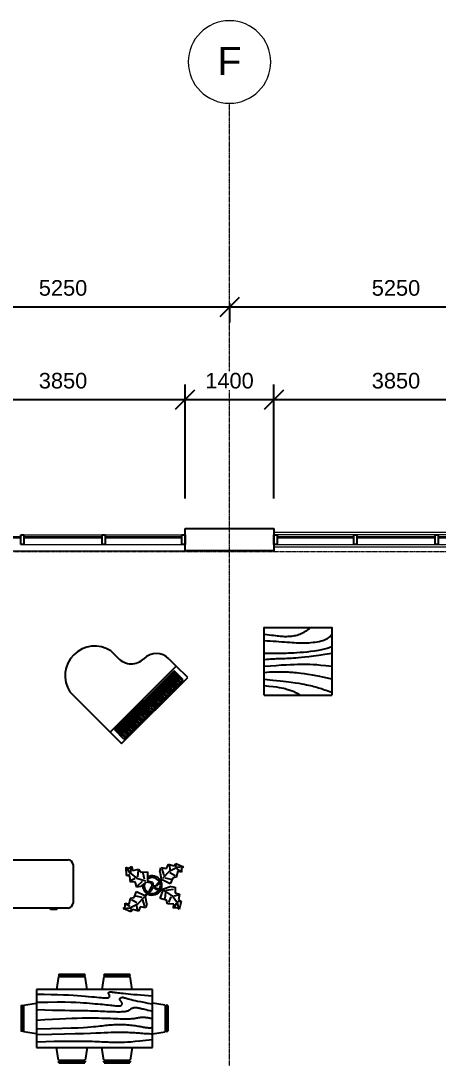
# Model space of a CAD drawing. Header units: millimetres. Extents: x -45493 to 8201, y -4031 to 20582.
# Drawn here: x -25314 to -18731, y 4229 to 20582 of the extents above; entities that cross this region are included whole.
import ezdxf

# ---------------------------------------------------------------- set-up
doc = ezdxf.new("R2010")
doc.units = ezdxf.units.MM
doc.linetypes.add('Grid Line', pattern=[22.225, 12.7, -3.175, 3.175, -3.175])
for name, color, linetype, lineweight in [('A-ANNO-DIMS', 10, 'Continuous', 9), ('A-GLAZ-CURT', 52, 'Continuous', 9), ('A-GLAZ-CWMG', 51, 'Continuous', 9), ('A-WALL', 113, 'Continuous', 9), ('S-GRID', 1, 'Continuous', 9), ('S-GRID-IDEN', 1, 'Continuous', 9)]:
    doc.layers.add(name, color=color, linetype=linetype, lineweight=lineweight)
doc.layers.add('I-FURN', color=40, linetype='Continuous')
doc.styles.add('Arial', font='Arial.ttf', dxfattribs={"height": 245.883234})
doc.styles.add('Arial_1', font='Arial.ttf', dxfattribs={"height": 442.58982})
doc.dimstyles.new('Diagonal_-_2_5mm_Arial', dxfattribs={"dimscale": 304.8, "dimtxt": 250, "dimasz": 0.984252, "dimexe": 0.787402, "dimexo": 0.492126, "dimgap": 0.574147, "dimtad": 1, "dimdec": 0, "dimzin": 0, "dimdsep": 46, "dimtxsty": 'Arial', "dimblk1": 'OBLIQUE', "dimblk2": 'OBLIQUE', "dimsah": 1, "dimcen": 0.09, "dimdle": 0.787402, "dimazin": 0, "dimtfac": 1, "dimtdec": 4, "dimtix": 1, "dimtmove": 0, "dimatfit": 3, "dimfxl": 1, "dimtvp": 1, "dimtfill": 1, "dimtolj": 1, "dimtzin": 0, "dimarcsym": 2})

# ---------------------------------------------------------------- blocks, each defined once
blk = doc.blocks.new('System Panel - Glazed-220175-1st Floor Dimensioned Plan')
at = {"layer": 'A-GLAZ-CURT', "lineweight": 18}
for p, q in [((604, 49), (-604, 49)), ((-604, 49), (-604, 25)), ((-604, 25), (604, 25)), ((604, 25), (604, 49))]:
    blk.add_line(p, q, dxfattribs=at)
blk = doc.blocks.new('System Panel - Glazed-220176-1st Floor Dimensioned Plan')
at = {"layer": 'A-GLAZ-CURT', "lineweight": 18}
for p, q in [((617, 49), (-617, 49)), ((-617, 49), (-617, 25)), ((-617, 25), (617, 25)), ((617, 25), (617, 49))]:
    blk.add_line(p, q, dxfattribs=at)
blk = doc.blocks.new('Rectangular Mullion - 50 x 150mm-220167-1st Floor Dimensioned Plan')
at = {"layer": 'A-GLAZ-CWMG'}
for p, q in [((23911, 12478), (22702, 12478)), ((23911, 12328), (22702, 12328))]:
    blk.add_line(p, q, dxfattribs=at)
blk = doc.blocks.new('Rectangular Mullion - 50 x 150mm-220168-1st Floor Dimensioned Plan')
at = {"layer": 'A-GLAZ-CWMG'}
for p, q in [((25194, 12478), (23961, 12478)), ((25194, 12328), (23961, 12328))]:
    blk.add_line(p, q, dxfattribs=at)
blk = doc.blocks.new('Rectangular Mullion - 50 x 150mm-219428-1st Floor Dimensioned Plan')
at = {"layer": 'A-GLAZ-CWMG', "lineweight": 25}
for p, q in [((-25, 75), (25, 75)), ((-25, -75), (-25, 75)), ((25, 75), (25, -75)), ((25, -75), (-25, -75))]:
    blk.add_line(p, q, dxfattribs=at)
blk = doc.blocks.new('System Panel - Glazed-220173-1st Floor Dimensioned Plan')
at = {"layer": 'A-GLAZ-CURT', "lineweight": 18}
for p, q in [((604, 49), (-604, 49)), ((-604, 49), (-604, 25)), ((-604, 25), (604, 25)), ((604, 25), (604, 49))]:
    blk.add_line(p, q, dxfattribs=at)
blk = doc.blocks.new('System Panel - Glazed-220174-1st Floor Dimensioned Plan')
at = {"layer": 'A-GLAZ-CURT', "lineweight": 18}
for p, q in [((617, 49), (-617, 49)), ((-617, 49), (-617, 25)), ((-617, 25), (617, 25)), ((617, 25), (617, 49))]:
    blk.add_line(p, q, dxfattribs=at)
blk = doc.blocks.new('Rectangular Mullion - 50 x 150mm-219490-1st Floor Dimensioned Plan')
at = {"layer": 'A-GLAZ-CWMG', "lineweight": 25}
for p, q in [((-50, 75), (0, 75)), ((-50, -75), (-50, 75)), ((0, 75), (0, -75)), ((0, -75), (-50, -75))]:
    blk.add_line(p, q, dxfattribs=at)
blk = doc.blocks.new('Rectangular Mullion - 50 x 150mm-219488-1st Floor Dimensioned Plan')
at = {"layer": 'A-GLAZ-CWMG', "lineweight": 25}
for p, q in [((-25, 75), (25, 75)), ((-25, -75), (-25, 75)), ((25, 75), (25, -75)), ((25, -75), (-25, -75))]:
    blk.add_line(p, q, dxfattribs=at)
blk = doc.blocks.new('Rectangular Mullion - 50 x 150mm-220169-1st Floor Dimensioned Plan')
at = {"layer": 'A-GLAZ-CWMG'}
for p, q in [((17452, 12478), (18661, 12478)), ((18661, 12328), (17452, 12328))]:
    blk.add_line(p, q, dxfattribs=at)
blk = doc.blocks.new('Rectangular Mullion - 50 x 150mm-220170-1st Floor Dimensioned Plan')
at = {"layer": 'A-GLAZ-CWMG'}
for p, q in [((18711, 12478), (19944, 12478)), ((19944, 12328), (18711, 12328))]:
    blk.add_line(p, q, dxfattribs=at)
blk = doc.blocks.new('Rectangular Mullion - 50 x 150mm-219437-1st Floor Dimensioned Plan')
at = {"layer": 'A-GLAZ-CWMG', "lineweight": 25}
for p, q in [((0, 75), (-50, 75)), ((-50, 75), (-50, -75)), ((0, -75), (0, 75)), ((-50, -75), (0, -75))]:
    blk.add_line(p, q, dxfattribs=at)
blk = doc.blocks.new('Grid - M_Grid Head - Circle-24584-1st Floor Dimensioned Plan')
at = {"layer": 'S-GRID-IDEN'}
blk.add_circle((0, 0), 6.5, dxfattribs=at)
blk = doc.blocks.new('_Oblique')
at = {"color": 0, "linetype": 'ByBlock', "lineweight": -2}
blk.add_line((-0.5, -0.5), (0.5, 0.5), dxfattribs=at)
blk = doc.blocks.new('DIMBLOCK5-1st Floor Dimensioned Plan')
at = {"layer": 'A-ANNO-DIMS', "color": 0, "lineweight": -2, "transparency": 16777216}
for p, q in [((-16532, 16068), (-22262, 16068)), ((-22022, 16130), (-22022, 15828)), ((-16772, 16130), (-16772, 15828))]:
    blk.add_line(p, q, dxfattribs=at)
at = {"layer": 'Defpoints', "color": 0, "transparency": 16777216}
for p in [(-22022, 16280), (-16772, 16280), (-22022, 16068)]:
    blk.add_point(p, dxfattribs=at)
at = {"layer": 'A-ANNO-DIMS', "color": 0, "lineweight": -2, "transparency": 16777216, "xscale": 299.9999999999999, "yscale": 299.9999999999999, "zscale": 299.9999999999999, "rotation": 180}
blk.add_blockref('_Oblique', (-22022, 16068), dxfattribs=at)
at = {"layer": 'A-ANNO-DIMS', "color": 0, "lineweight": -2, "transparency": 16777216, "xscale": 299.9999999999999, "yscale": 299.9999999999999, "zscale": 299.9999999999999}
blk.add_blockref('_Oblique', (-16772, 16068), dxfattribs=at)
at = {"layer": 'A-ANNO-DIMS', "color": 0, "transparency": 16777216, "insert": (-19397, 16369), "char_height": 245.9, "width": 904.62, "attachment_point": 5, "style": 'Arial', "bg_fill": 3, "box_fill_scale": 1.1, "bg_fill_color": 256, "bg_fill_true_color": 13158600, "bg_fill_transparency": 0}
blk.add_mtext('\\A1;5250', dxfattribs=at)
blk = doc.blocks.new('DIMBLOCK6-1st Floor Dimensioned Plan')
at = {"layer": 'A-ANNO-DIMS', "color": 0, "lineweight": -2, "transparency": 16777216}
for p, q in [((-21782, 16068), (-27512, 16068)), ((-27272, 16130), (-27272, 15828)), ((-22022, 16130), (-22022, 15828))]:
    blk.add_line(p, q, dxfattribs=at)
at = {"layer": 'Defpoints', "color": 0, "transparency": 16777216}
for p in [(-27272, 16280), (-22022, 16280), (-27272, 16068)]:
    blk.add_point(p, dxfattribs=at)
at = {"layer": 'A-ANNO-DIMS', "color": 0, "lineweight": -2, "transparency": 16777216, "xscale": 299.9999999999999, "yscale": 299.9999999999999, "zscale": 299.9999999999999, "rotation": 180}
blk.add_blockref('_Oblique', (-27272, 16068), dxfattribs=at)
at = {"layer": 'A-ANNO-DIMS', "color": 0, "lineweight": -2, "transparency": 16777216, "xscale": 299.9999999999999, "yscale": 299.9999999999999, "zscale": 299.9999999999999}
blk.add_blockref('_Oblique', (-22022, 16068), dxfattribs=at)
at = {"layer": 'A-ANNO-DIMS', "color": 0, "transparency": 16777216, "insert": (-24647, 16369), "char_height": 245.9, "width": 904.62, "attachment_point": 5, "style": 'Arial', "bg_fill": 3, "box_fill_scale": 1.1, "bg_fill_color": 256, "bg_fill_true_color": 13158600, "bg_fill_transparency": 0}
blk.add_mtext('\\A1;5250', dxfattribs=at)
blk = doc.blocks.new('DIMBLOCK23-1st Floor Dimensioned Plan')
at = {"layer": 'A-ANNO-DIMS', "color": 0, "lineweight": -2, "transparency": 16777216}
for p, q in [((-21322, 13053), (-21322, 14847)), ((-17472, 13053), (-17472, 14847)), ((-17232, 14607), (-21562, 14607))]:
    blk.add_line(p, q, dxfattribs=at)
at = {"layer": 'Defpoints', "color": 0, "transparency": 16777216}
for p in [(-21322, 14607), (-21322, 12903), (-17472, 12903)]:
    blk.add_point(p, dxfattribs=at)
at = {"layer": 'A-ANNO-DIMS', "color": 0, "lineweight": -2, "transparency": 16777216, "xscale": 299.9999999999999, "yscale": 299.9999999999999, "zscale": 299.9999999999999, "rotation": 180}
blk.add_blockref('_Oblique', (-21322, 14607), dxfattribs=at)
at = {"layer": 'A-ANNO-DIMS', "color": 0, "lineweight": -2, "transparency": 16777216, "xscale": 299.9999999999999, "yscale": 299.9999999999999, "zscale": 299.9999999999999}
blk.add_blockref('_Oblique', (-17472, 14607), dxfattribs=at)
at = {"layer": 'A-ANNO-DIMS', "color": 0, "transparency": 16777216, "insert": (-19397, 14907), "char_height": 245.9, "width": 904.62, "attachment_point": 5, "style": 'Arial', "bg_fill": 3, "box_fill_scale": 1.1, "bg_fill_color": 256, "bg_fill_true_color": 13158600, "bg_fill_transparency": 0}
blk.add_mtext('\\A1;3850', dxfattribs=at)
blk = doc.blocks.new('DIMBLOCK24-1st Floor Dimensioned Plan')
at = {"layer": 'A-ANNO-DIMS', "color": 0, "lineweight": -2, "transparency": 16777216}
for p, q in [((-22722, 13053), (-22722, 14847)), ((-21322, 13053), (-21322, 14847)), ((-21082, 14607), (-22962, 14607))]:
    blk.add_line(p, q, dxfattribs=at)
at = {"layer": 'Defpoints', "color": 0, "transparency": 16777216}
for p in [(-22722, 14607), (-22722, 12903), (-21322, 12903)]:
    blk.add_point(p, dxfattribs=at)
at = {"layer": 'A-ANNO-DIMS', "color": 0, "lineweight": -2, "transparency": 16777216, "xscale": 299.9999999999999, "yscale": 299.9999999999999, "zscale": 299.9999999999999, "rotation": 180}
blk.add_blockref('_Oblique', (-22722, 14607), dxfattribs=at)
at = {"layer": 'A-ANNO-DIMS', "color": 0, "lineweight": -2, "transparency": 16777216, "xscale": 299.9999999999999, "yscale": 299.9999999999999, "zscale": 299.9999999999999}
blk.add_blockref('_Oblique', (-21322, 14607), dxfattribs=at)
at = {"layer": 'A-ANNO-DIMS', "color": 0, "transparency": 16777216, "insert": (-22022, 14907), "char_height": 245.9, "width": 904.62, "attachment_point": 5, "style": 'Arial', "bg_fill": 3, "box_fill_scale": 1.1, "bg_fill_color": 256, "bg_fill_true_color": 13158600, "bg_fill_transparency": 0}
blk.add_mtext('\\A1;1400', dxfattribs=at)
blk = doc.blocks.new('DIMBLOCK25-1st Floor Dimensioned Plan')
at = {"layer": 'A-ANNO-DIMS', "color": 0, "lineweight": -2, "transparency": 16777216}
for p, q in [((-26572, 13053), (-26572, 14847)), ((-22722, 13053), (-22722, 14847)), ((-22482, 14607), (-26812, 14607))]:
    blk.add_line(p, q, dxfattribs=at)
at = {"layer": 'Defpoints', "color": 0, "transparency": 16777216}
for p in [(-26572, 14607), (-26572, 12903), (-22722, 12903)]:
    blk.add_point(p, dxfattribs=at)
at = {"layer": 'A-ANNO-DIMS', "color": 0, "lineweight": -2, "transparency": 16777216, "xscale": 299.9999999999999, "yscale": 299.9999999999999, "zscale": 299.9999999999999, "rotation": 180}
blk.add_blockref('_Oblique', (-26572, 14607), dxfattribs=at)
at = {"layer": 'A-ANNO-DIMS', "color": 0, "lineweight": -2, "transparency": 16777216, "xscale": 299.9999999999999, "yscale": 299.9999999999999, "zscale": 299.9999999999999}
blk.add_blockref('_Oblique', (-22722, 14607), dxfattribs=at)
at = {"layer": 'A-ANNO-DIMS', "color": 0, "transparency": 16777216, "insert": (-24647, 14907), "char_height": 245.9, "width": 904.62, "attachment_point": 5, "style": 'Arial', "bg_fill": 3, "box_fill_scale": 1.1, "bg_fill_color": 256, "bg_fill_true_color": 13158600, "bg_fill_transparency": 0}
blk.add_mtext('\\A1;3850', dxfattribs=at)
blk = doc.blocks.new('Desk - 30 x 60 in.')
at = {"linetype": 'Continuous'}
for p, q in [((-26.999995, 0), (26.999995, 0)), ((-29.999995, -27), (-29.999995, -3)), ((29.999995, -3), (29.999995, -27)), ((26.999995, -30), (-26.999995, -30)), ((-20.000005, -30), (-20.000005, -31)), ((-20.000005, -31), (-16.000005, -31)), ((-16.000005, -31), (-16.000005, -30)), ((15.999995, -31), (15.999995, -30)), ((19.999995, -31), (15.999995, -31)), ((19.999995, -30), (19.999995, -31))]:
    blk.add_line(p, q, dxfattribs=at)
for centre, start, end in [((-26.499995, -3.5), 98.1301, 171.8699), ((26.499995, -3.5), 8.130102, 81.8699), ((-26.499995, -26.5), 188.1301, 261.8699), ((26.499995, -26.5), 278.1301, 351.8699)]:
    blk.add_arc(centre, 3.535534, start, end, dxfattribs=at)
blk = doc.blocks.new('Dining Set - 36 x 72 in.')
at = {"linetype": 'Continuous'}
for p, q in [((-22.2343, 26.00059), (-23.4847, 17.99762)), ((-22.2304, 26), (-5.7608, 26)), ((-22, 27.5), (-22.1562, 26.50042)), ((-5.8416, 26.5), (-22.1534, 26.5)), ((-22, 27.5), (-6, 27.5)), ((-5.8437, 26.49966), (-6, 27.5)), ((-4.5152, 17.99762), (-5.7655, 25.99926)), ((5.7657, 26.00059), (4.5153, 17.99762)), ((5.7696, 26), (22.2392, 26)), ((6, 27.5), (5.8438, 26.50042)), ((22.1584, 26.5), (5.8466, 26.5)), ((6, 27.5), (22, 27.5)), ((22.1563, 26.49966), (22, 27.5)), ((23.4848, 17.99762), (22.2345, 25.99926)), ((36, 18), (-36, 18)), ((-36, 18), (-36, -18)), ((36, -18), (36, 18)), ((-45.5, 8), (-44.5004, 8.15617)), ((-45.5, 8), (-45.5, -8)), ((-44.5, -8.15843), (-44.5, 8.15338)), ((-44.0006, 8.23428), (-35.9976, 9.48474)), ((-44, 8.23041), (-44, -8.23915)), ((44.0006, 8.23428), (35.9976, 9.48474)), ((44, 8.23041), (44, -8.23915)), ((44.5, -8.15843), (44.5, 8.15338)), ((45.5, 8), (44.5005, 8.15617)), ((45.5, 8), (45.5, -8)), ((-44.4997, -8.15631), (-45.5, -8)), ((-35.9976, -9.48476), (-43.9993, -8.2345)), ((35.9976, -9.48476), (43.9993, -8.2345)), ((44.4997, -8.15631), (45.5, -8)), ((-36, -18), (36, -18)), ((-22.2343, -26.0006), (-23.4847, -17.99762)), ((-4.5152, -17.99762), (-5.7655, -25.99928)), ((5.7657, -26.0006), (4.5153, -17.99762)), ((23.4848, -17.99762), (22.2345, -25.99928)), ((-22.2304, -26), (-5.7608, -26)), ((-22, -27.5), (-22.1562, -26.50044)), ((-5.8416, -26.5), (-22.1534, -26.5)), ((-22, -27.5), (-6, -27.5)), ((-5.8437, -26.49967), (-6, -27.5)), ((5.7696, -26), (22.2392, -26)), ((6, -27.5), (5.8438, -26.50044)), ((22.1584, -26.5), (5.8466, -26.5)), ((6, -27.5), (22, -27.5)), ((22.1563, -26.49967), (22, -27.5))]:
    blk.add_line(p, q, dxfattribs=at)
for points in [[(-36, 15), (-31.1772, 14.97754), (-26.8079, 14.91406), (-22.8538, 14.81543), (-19.276, 14.6875), (-16.0362, 14.53613), (-13.0957, 14.36718), (-10.4159, 14.18652), (-7.9583, 14), (-5.6904, 13.81315), (-3.6035, 13.63021), (-1.6954, 13.45508), (0.0365, 13.29166), (1.5945, 13.14388), (2.9811, 13.01562), (4.1988, 12.9108), (5.25, 12.83333), (6.1393, 12.78613), (6.8802, 12.76823), (7.4883, 12.77767), (7.9792, 12.8125), (8.3685, 12.87077), (8.6719, 12.95052), (8.9049, 13.0498), (9.0833, 13.16666), (9.2205, 13.29899), (9.3216, 13.44401), (9.3895, 13.59879), (9.4271, 13.76041), (9.4373, 13.92594), (9.4232, 14.09245), (9.3875, 14.257), (9.3333, 14.41666), (9.2638, 14.56917), (9.1836, 14.71484), (9.0975, 14.85465), (9.0104, 14.98958), (8.9272, 15.1206), (8.8529, 15.2487), (8.7922, 15.37483), (8.75, 15.5), (8.7305, 15.62467), (8.7344, 15.74739), (8.7617, 15.86621), (8.8125, 15.97916), (8.8867, 16.08431), (8.9844, 16.17968), (9.1055, 16.26334), (9.25, 16.33333), (9.4189, 16.38802), (9.6172, 16.42708), (9.8506, 16.45052), (10.125, 16.45833), (10.4463, 16.45052), (10.8203, 16.42708), (11.2529, 16.38802), (11.75, 16.33333), (12.3184, 16.26318), (12.9694, 16.17838), (13.7151, 16.07991), (14.5677, 15.96875), (15.5395, 15.84586), (16.6426, 15.71224), (17.8893, 15.56884), (19.2917, 15.41666), (20.859, 15.25667), (22.5879, 15.08984), (24.4721, 14.91715), (26.5052, 14.73958), (28.6809, 14.5581), (30.9929, 14.3737), (33.4347, 14.18733), (36, 14)], [(-36, 10), (-28.9766, 10.14274), (-23.1725, 10.20442), (-18.4241, 10.19775), (-14.5677, 10.13541), (-11.4399, 10.03011), (-8.877, 9.89453), (-6.7154, 9.74137), (-4.7917, 9.58333), (-2.9698, 9.43082), (-1.2246, 9.28515), (0.4415, 9.14534), (2.026, 9.01041), (3.5266, 8.87939), (4.9408, 8.7513), (6.266, 8.62516), (7.5, 8.5), (8.6411, 8.37549), (9.6914, 8.2539), (10.6538, 8.13818), (11.5312, 8.03125), (12.3267, 7.93603), (13.043, 7.85547), (13.6831, 7.79248), (14.25, 7.75), (14.7471, 7.7303), (15.1797, 7.73307), (15.5537, 7.75732), (15.875, 7.80208), (16.1494, 7.86637), (16.3828, 7.94922), (16.5811, 8.04964), (16.75, 8.16666), (16.8944, 8.29915), (17.0143, 8.44531), (17.1089, 8.60319), (17.1771, 8.77083), (17.218, 8.94629), (17.2305, 9.1276), (17.2137, 9.31282), (17.1667, 9.5), (17.0895, 9.6875), (16.987, 9.875), (16.8649, 10.0625), (16.7292, 10.25), (16.5856, 10.4375), (16.4401, 10.625), (16.2985, 10.8125), (16.1667, 11), (16.05, 11.18733), (15.9518, 11.3737), (15.8752, 11.5581), (15.8229, 11.73958), (15.798, 11.91715), (15.8034, 12.08984), (15.842, 12.25667), (15.9167, 12.41666), (16.0295, 12.56836), (16.1784, 12.70833), (16.3605, 12.83268), (16.5729, 12.9375), (16.8127, 13.01888), (17.0768, 13.07291), (17.3625, 13.0957), (17.6667, 13.08333), (17.9894, 13.03312), (18.3418, 12.94726), (18.7382, 12.82918), (19.1927, 12.68229), (19.7195, 12.51001), (20.3327, 12.31575), (21.0465, 12.10294), (21.875, 11.875), (22.8357, 11.63354), (23.959, 11.37304), (25.2786, 11.08618), (26.8282, 10.76562), (28.6414, 10.40405), (30.752, 9.99414), (33.1936, 9.52856), (36, 9)], [(-36, 5.5), (-30.7157, 5.3348), (-26.069, 5.20963), (-21.9946, 5.11767), (-18.4271, 5.05208), (-15.3009, 5.00602), (-12.5508, 4.97265), (-10.1112, 4.94515), (-7.9167, 4.91666), (-5.909, 4.88167), (-4.0586, 4.83984), (-2.3429, 4.79215), (-0.7396, 4.73958), (0.7739, 4.6831), (2.22, 4.6237), (3.6213, 4.56233), (5, 4.5), (6.373, 4.43782), (7.7344, 4.3776), (9.0723, 4.32129), (10.375, 4.27083), (11.6309, 4.22819), (12.8281, 4.19531), (13.9551, 4.17415), (15, 4.16666), (15.954, 4.17448), (16.819, 4.19791), (17.6001, 4.23698), (18.3021, 4.29166), (18.9299, 4.36198), (19.4883, 4.44791), (19.9823, 4.54948), (20.4167, 4.66666), (20.7969, 4.79899), (21.1302, 4.94401), (21.4245, 5.09879), (21.6875, 5.26041), (21.9271, 5.42594), (22.1511, 5.59245), (22.3672, 5.757), (22.5834, 5.91666), (22.8065, 6.06868), (23.0404, 6.21093), (23.2879, 6.34147), (23.5521, 6.45833), (23.8358, 6.55957), (24.142, 6.64323), (24.4735, 6.70735), (24.8334, 6.75), (25.2235, 6.76969), (25.642, 6.76692), (26.0858, 6.74267), (26.5521, 6.69791), (27.0379, 6.63362), (27.5404, 6.55078), (28.0565, 6.45036), (28.5834, 6.33333), (29.1242, 6.19987), (29.7071, 6.04687), (30.3661, 5.87044), (31.1354, 5.66666), (32.0493, 5.43164), (33.142, 5.16146), (34.4475, 4.85221), (36, 4.5)], [(-36, -1), (-30.7915, -0.6591), (-26.0195, -0.38216), (-21.6519, -0.16284), (-17.6563, 0.00521), (-14.0005, 0.12833), (-10.6523, 0.21289), (-7.5796, 0.26522), (-4.75, 0.29166), (-2.134, 0.29793), (0.2878, 0.28711), (2.5317, 0.26163), (4.6146, 0.22396), (6.5529, 0.17651), (8.3633, 0.12174), (10.0623, 0.06209), (11.6667, 0), (13.1899, -0.06201), (14.6341, -0.1211), (15.9982, -0.17432), (17.2813, -0.21875), (18.4823, -0.25147), (19.6003, -0.26953), (20.6343, -0.27002), (21.5834, -0.25), (22.4481, -0.20768), (23.2357, -0.14584), (23.9549, -0.06836), (24.6146, 0.02083), (25.2235, 0.11784), (25.7904, 0.21875), (26.3241, 0.31966), (26.8334, 0.41666), (27.3265, 0.50618), (27.8099, 0.58593), (28.2894, 0.65397), (28.7709, 0.70833), (29.2601, 0.74707), (29.763, 0.76823), (30.2855, 0.76985), (30.8334, 0.75), (31.4088, 0.70784), (31.9994, 0.64713), (32.589, 0.57275), (33.1615, 0.48958), (33.7008, 0.4025), (34.1908, 0.3164), (34.6153, 0.23616), (34.9584, 0.16666), (35.2099, 0.11165), (35.3848, 0.07031), (35.504, 0.04069), (35.5886, 0.02083), (35.6594, 0.00879), (35.7377, 0.0026), (35.8442, 0.00032), (36, 0)], [(-36, -6.5), (-27.1843, -6.31267), (-20.084, -6.1263), (-14.469, -5.9419), (-10.1094, -5.76042), (-6.7752, -5.58285), (-4.2363, -5.41016), (-2.2629, -5.24333), (-0.625, -5.08334), (0.8708, -4.93099), (2.2715, -4.78646), (3.5872, -4.64974), (4.8281, -4.52084), (6.0046, -4.39974), (7.127, -4.28646), (8.2053, -4.18099), (9.25, -4.08334), (10.2705, -3.99382), (11.2734, -3.91407), (12.2647, -3.84603), (13.25, -3.79167), (14.2354, -3.75293), (15.2266, -3.73177), (16.2295, -3.73015), (17.25, -3.75), (18.2912, -3.79248), (19.3451, -3.85547), (20.4009, -3.93604), (21.4479, -4.03125), (22.4754, -4.13819), (23.4727, -4.25391), (24.4289, -4.37549), (25.3334, -4.5), (26.1785, -4.62492), (26.9694, -4.74935), (27.7145, -4.87281), (28.4219, -4.99479), (29.1, -5.11483), (29.7572, -5.23242), (30.4016, -5.34709), (31.0417, -5.45834), (31.6837, -5.56437), (32.3262, -5.65821), (32.9658, -5.73153), (33.599, -5.77604), (34.2224, -5.78345), (34.8327, -5.74545), (35.4264, -5.65373), (36, -5.5)], [(-36, -10), (-26.4022, -9.81299), (-18.4675, -9.62891), (-11.9839, -9.45069), (-6.7396, -9.28125), (-2.5226, -9.12354), (0.8789, -8.98047), (3.6769, -8.85498), (6.0833, -8.75), (8.2767, -8.66765), (10.3021, -8.60677), (12.1712, -8.56543), (13.8958, -8.54167), (15.4876, -8.53353), (16.9583, -8.53907), (18.3197, -8.55632), (19.5834, -8.58334), (20.7616, -8.61841), (21.8685, -8.66081), (22.9188, -8.71004), (23.9271, -8.76563), (24.9081, -8.82707), (25.8763, -8.89388), (26.8465, -8.96558), (27.8334, -9.04167), (28.8474, -9.12118), (29.8828, -9.20117), (30.93, -9.27824), (31.9792, -9.34896), (33.0205, -9.40991), (34.0443, -9.45768), (35.0407, -9.48885), (36, -9.5)], [(-36, -14.5), (-30.0881, -14.33513), (-25.0332, -14.21224), (-20.7312, -14.12647), (-17.0781, -14.07292), (-13.97, -14.04671), (-11.3027, -14.04297), (-8.9724, -14.05681), (-6.875, -14.08334), (-4.9224, -14.11833), (-3.0905, -14.16016), (-1.3709, -14.20785), (0.2448, -14.26042), (1.7647, -14.3169), (3.1973, -14.3763), (4.5507, -14.43767), (5.8333, -14.5), (7.0554, -14.5621), (8.235, -14.62175), (9.3922, -14.67652), (10.5469, -14.72396), (11.7192, -14.76164), (12.929, -14.78711), (14.1965, -14.79794), (15.5417, -14.79167), (16.9933, -14.76424), (18.6152, -14.70508), (20.4804, -14.60197), (22.6615, -14.44271), (25.2312, -14.21509), (28.2624, -13.9069), (31.8277, -13.50594), (36, -13)]]:
    blk.add_lwpolyline(points, dxfattribs=at)
blk = doc.blocks.new('Plant - Rubber or Philodendron')
at = {"linetype": 'Continuous'}
for p, q in [((8.8871, 10.7908), (9.9809, 13.4933)), ((9.9809, 13.4933), (13.3837, 12.301)), ((13.3837, 12.301), (14.68, 13.9039)), ((14.5816, 13.2037), (14.3848, 11.8033)), ((14.68, 13.9039), (19.3848, 11.8146)), ((-16.2005, 11.4774), (-13.9899, 8.1064)), ((-16.2005, 11.4774), (-14.8639, 10.7964)), ((-16.0159, 6.3329), (-16.2005, 11.4774)), ((-15.3434, 6.5514), (-13.9984, 6.9884)), ((-14.8639, 10.7964), (-12.6195, 11.8975)), ((-13.9899, 8.1064), (-9.5434, 4.7185)), ((-13.3174, 8.325), (-13.0735, 11.0065)), ((-12.6195, 11.8975), (-12.1909, 9.4345)), ((-12.1909, 9.4345), (-8.3829, 10.3)), ((-8.8369, 9.409), (-9.0894, 5.6095)), ((-8.3829, 10.3), (-7.0549, 8.501)), ((-7.0549, 8.501), (-3.0284, 8.6941)), ((-4.8529, 4.012), (-5.7184, 7.82)), ((-3.0284, 8.6941), (-3.0709, 3.1041)), ((4.6914, 8.8812), (5.3859, 11.2828)), ((4.6914, 8.8812), (5.5014, 4.4831)), ((5.3859, 11.2828), (8.8871, 10.7908)), ((5.9878, 10.4842), (7.1971, 6.3869)), ((10.3916, 8.7942), (6.2847, 4.4028)), ((15.3859, 11.3055), (10.3916, 8.7942)), ((10.5828, 12.6946), (10.8893, 9.7953)), ((14.2977, 6.1031), (10.9934, 7.9956)), ((15.7909, 9.1065), (14.8995, 5.3044)), ((15.2875, 10.6053), (17.5907, 9.2105)), ((19.3848, 11.8146), (15.3859, 11.3055)), ((18.1925, 8.4119), (15.7909, 9.1065)), ((19.3848, 11.8146), (18.1868, 10.9119)), ((18.1868, 10.9119), (18.1925, 8.4119)), ((-14.0069, 5.8704), (-16.0159, 6.3329)), ((-13.5868, 2.2894), (-14.0069, 5.8704)), ((-10.6784, 2.491), (-13.5868, 2.2894)), ((-13.1329, 3.1804), (-10.6614, 4.727)), ((-9.5858, -0.8715), (-10.6784, 2.491)), ((-9.5434, 4.7185), (-4.1917, 2.9888)), ((-9.1318, 0.0195), (-5.9793, 2.9025)), ((-7.1228, -0.443), (-3.5248, 2.2131)), ((-3.5248, 2.2131), (-3.3011, 2.4355)), ((-3.3011, 2.4355), (-0.5306, 1.7947)), ((-3.0709, 3.1041), (0.0797, 2.3163)), ((-0.5306, 1.7947), (-0.2255, -0.5527)), ((-0.5306, 1.7947), (-0.5306, 1.7947)), ((0.0797, 2.3163), (0.4866, -0.031)), ((0.4866, -0.031), (2.1141, 0.2298)), ((2.1141, 0.2298), (5.4346, 3.9146)), ((6.1032, 3.6844), (2.8262, -0.031)), ((5.4346, 3.9146), (5.5014, 4.4831)), ((11.1089, 1.1958), (6.1032, 3.6844)), ((7.7005, 4.8881), (11.5025, 3.9967)), ((12.7005, 4.8994), (11.1089, 1.1958)), ((14.8995, 5.3044), (12.7005, 4.8994)), ((-11.3237, -7.2629), (-9.7321, -3.5593)), ((-6.3237, -7.2516), (-10.1257, -6.3602)), ((-9.7321, -3.5593), (-4.7264, -6.0479)), ((-7.1228, -0.443), (-9.5858, -0.8715)), ((-2.019, -3.6148), (-4.7264, -6.0479)), ((-4.1246, -6.8466), (-4.0579, -6.2781)), ((-4.0579, -6.2781), (-0.9375, -3.1608)), ((-2.019, -3.6148), (-0.2255, -0.5527)), ((-0.9375, -3.1608), (0.5883, -0.8135)), ((0.5883, -0.8135), (2.2447, -2.0916)), ((2.8262, -0.031), (1.3003, -0.5527)), ((1.3003, -0.5527), (2.4193, -1.4655)), ((2.2447, -2.0916), (6.7108, -2.6626)), ((2.4193, -1.4655), (6.895, -2.1175)), ((4.943, -7.9659), (6.7108, -2.6626)), ((11.6605, -0.5413), (6.895, -2.1175)), ((12.3677, -6.1981), (7.219, -2.6772)), ((8.125, -4.0768), (7.7715, -7.9659)), ((8.3544, -2.7453), (13.1973, -2.1704)), ((11.6605, -0.5413), (14.1354, -0.8948)), ((15.5496, -10.7943), (12.3677, -6.1981)), ((16.2567, -5.8446), (13.4283, -6.5517)), ((14.1354, -0.8948), (14.1354, -4.4304)), ((14.1354, -4.4304), (16.9638, -5.1375)), ((16.9638, -5.1375), (16.2567, -8.673)), ((-16.8157, -10.7754), (-14.4141, -11.4699)), ((-16.8101, -13.2754), (-16.8157, -10.7754)), ((-13.9107, -12.9688), (-16.2139, -11.574)), ((-14.4141, -11.4699), (-13.5228, -7.6679)), ((-14.0091, -13.669), (-9.0148, -11.1577)), ((-13.5228, -7.6679), (-11.3237, -7.2629)), ((-12.921, -8.4665), (-9.6166, -10.359)), ((-9.206, -15.0581), (-9.5126, -12.1588)), ((-9.0148, -11.1577), (-4.9047, -6.8122)), ((-4.611, -12.8477), (-5.8203, -8.7504)), ((-3.3146, -11.2447), (-4.1246, -6.8466)), ((-3.3146, -11.2447), (-4.0092, -13.6463)), ((8.8321, -9.0266), (4.943, -7.9659)), ((9.5392, -11.1479), (8.8321, -9.0266)), ((13.4283, -11.5015), (9.5392, -11.1479)), ((10.2463, -10.4408), (11.6605, -6.9053)), ((13.0748, -13.9763), (13.4283, -11.5015)), ((14.8425, -10.7943), (13.7819, -13.2692)), ((16.6103, -14.6834), (15.5496, -10.7943)), ((17.3174, -9.7337), (15.9032, -9.7337)), ((16.2567, -8.673), (18.0245, -9.7337)), ((18.0245, -9.7337), (16.6103, -14.6834)), ((-18.008, -14.1781), (-16.8101, -13.2754)), ((-18.008, -14.1781), (-14.0091, -13.669)), ((-13.3032, -16.2674), (-18.008, -14.1781)), ((-12.0069, -14.6645), (-13.3032, -16.2674)), ((-13.2048, -15.5672), (-13.008, -14.1668)), ((-8.6042, -15.8568), (-12.0069, -14.6645)), ((-7.5103, -13.1543), (-8.6042, -15.8568)), ((-4.0092, -13.6463), (-7.5103, -13.1543)), ((15.5496, -13.6228), (13.0748, -13.9763)), ((16.6103, -14.6834), (15.5496, -13.6228))]:
    blk.add_line(p, q, dxfattribs=at)
for centre, radius, start, end in [((0.0308, 0.1664), 6, 178.6147, 235.1169), ((0.0308, 0.1664), 5, 168.1647, 238.6725), ((0, 0), 6.1275, 34.37569, 120.1028), ((-0.0601, -0.2075), 5.2461, 33.82192, 124.9414), ((-0.2664, 0.1682), 5.2775, 338.4094, 20.03007), ((-0.098, 0.1364), 6.1288, 341.2017, 26.09184), ((-0.0234, 0.3825), 6.1492, 242.5812, 331.2714), ((-0.1102, 0.4886), 5.2883, 247.3711, 327.472)]:
    blk.add_arc(centre, radius, start, end, dxfattribs=at)
blk = doc.blocks.new('Table - Square Woodgrain 42 x 42 in.')
at = {"linetype": 'Continuous'}
blk.add_line((0, -42), (42, -42), dxfattribs=at)
for points in [[(0, -4), (1.704, -4.2172), (3.2358, -4.4188), (4.615, -4.604), (5.8615, -4.7721), (6.9951, -4.9224), (8.0357, -5.0541), (9.0031, -5.1667), (9.9171, -5.2594), (10.7951, -5.3316), (11.6445, -5.3836), (12.4702, -5.4157), (13.277, -5.4283), (14.0698, -5.4217), (14.8535, -5.3964), (15.6331, -5.3526), (16.4133, -5.2908), (17.1986, -5.2103), (17.9913, -5.1062), (18.793, -4.9727), (19.6056, -4.8038), (20.4307, -4.5937), (21.2701, -4.3365), (22.1256, -4.0262), (22.9989, -3.6571), (23.888, -3.2272), (24.7756, -2.7516), (25.6408, -2.2491), (26.4624, -1.7387), (27.2195, -1.2395), (27.891, -0.7703), (28.456, -0.3501), (28.8934, 0.002)], [(0, -42), (0, 0), (42, 0), (42, -42)], [(0, -8), (1.8203, -8.1001), (3.6741, -8.2149), (5.5411, -8.3408), (7.4011, -8.4741), (9.2339, -8.6112), (11.0193, -8.7484), (12.7371, -8.8821), (14.3671, -9.0086), (15.8954, -9.1246), (17.3337, -9.2278), (18.6997, -9.3159), (20.0116, -9.387), (21.2871, -9.4389), (22.5442, -9.4696), (23.8008, -9.477), (25.0749, -9.459), (26.3791, -9.4137), (27.7049, -9.3403), (29.0383, -9.2382), (30.3655, -9.1068), (31.6728, -8.9455), (32.9461, -8.7535), (34.1717, -8.5304), (35.3358, -8.2756), (36.4268, -7.9863), (37.443, -7.6521), (38.3849, -7.2603), (39.253, -6.7986), (40.048, -6.2542), (40.7705, -5.6147), (41.421, -4.8674), (42, -4)], [(42, -12), (39.1784, -12.8621), (36.4519, -13.5654), (33.8246, -14.1294), (31.3004, -14.5731), (28.8832, -14.9161), (26.577, -15.1775), (24.3858, -15.3768), (22.3136, -15.5332), (20.3622, -15.6632), (18.5254, -15.7718), (16.7947, -15.8612), (15.1618, -15.9338), (13.6183, -15.9916), (12.1558, -16.0369), (10.7659, -16.0718), (9.4403, -16.0987), (8.1703, -16.1191), (6.9461, -16.1325), (5.7577, -16.1377), (4.595, -16.1335), (3.4479, -16.1188), (2.3064, -16.0924), (1.1604, -16.0532), (0, -16)], [(42, -16), (37.6529, -16.7365), (33.8802, -17.329), (30.6179, -17.7961), (27.8015, -18.1561), (25.3668, -18.4275), (23.2497, -18.6288), (21.3859, -18.7785), (19.7111, -18.8949), (18.1693, -18.9939), (16.7375, -19.0795), (15.401, -19.1534), (14.1449, -19.217), (12.9544, -19.2717), (11.8148, -19.3191), (10.7113, -19.3606), (9.6291, -19.3976), (8.5534, -19.4323), (7.47, -19.4689), (6.3643, -19.5122), (5.222, -19.5672), (4.0288, -19.6386), (2.7703, -19.7313), (1.4321, -19.8501), (0, -20)], [(0, -24), (3.9243, -23.6805), (7.4766, -23.4138), (10.6891, -23.1954), (13.5943, -23.0205), (16.2247, -22.8847), (18.6125, -22.7832), (20.7903, -22.7116), (22.7903, -22.6651), (24.6563, -22.642), (26.4764, -22.6507), (28.35, -22.7024), (30.3766, -22.8084), (32.6555, -22.98), (35.2861, -23.2283), (38.3678, -23.5645), (42, -24)], [(42, -32), (37.392, -31.017), (33.4585, -30.2231), (30.1291, -29.5949), (27.3334, -29.109), (25.0009, -28.742), (23.0612, -28.4707), (21.4439, -28.2716), (20.0786, -28.1215), (18.8998, -28.0002), (17.8609, -27.9014), (16.9206, -27.8219), (16.0371, -27.7588), (15.1691, -27.709), (14.2748, -27.6693), (13.3128, -27.6368), (12.2415, -27.6083), (11.0295, -27.5824), (9.6867, -27.5643), (8.233, -27.5608), (6.6884, -27.5787), (5.0728, -27.6248), (3.4062, -27.7058), (1.7086, -27.8286), (0, -28)], [(0, -32), (5.4026, -32.5358), (9.9494, -33.019), (13.7424, -33.4553), (16.8834, -33.8505), (19.4743, -34.2106), (21.6171, -34.5413), (23.4136, -34.8486), (24.9657, -35.1382), (26.3614, -35.4156), (27.6332, -35.6841), (28.7995, -35.9467), (29.8788, -36.2064), (30.8897, -36.4661), (31.8507, -36.7288), (32.7802, -36.9973), (33.6968, -37.2747), (34.6175, -37.5635), (35.5531, -37.8651), (36.5128, -38.1805), (37.506, -38.5108), (38.5421, -38.8568), (39.6302, -39.2197), (40.7797, -39.6004), (42, -40)], [(0, -36), (3.0098, -36.2857), (5.5354, -36.5643), (7.6368, -36.8359), (9.374, -37.1009), (10.807, -37.3597), (11.9957, -37.6126), (13.0002, -37.8599), (13.8804, -38.102), (14.6874, -38.3393), (15.4365, -38.5729), (16.1338, -38.8041), (16.7858, -39.0341), (17.3987, -39.264), (17.9787, -39.4952), (18.5322, -39.7288), (19.0655, -39.9662), (19.5832, -40.2081), (20.0842, -40.4544), (20.5657, -40.7046), (21.0249, -40.9581), (21.459, -41.2144), (21.8653, -41.4731), (22.2409, -41.7335), (22.5831, -41.9951)]]:
    blk.add_lwpolyline(points, dxfattribs=at)
blk = doc.blocks.new('Piano - Baby Grand')
at = {"linetype": 'Continuous'}
for p, q in [((-29, 8.250005), (-29, -27.249995)), ((7, 1.250005), (7, 8.250005)), ((29, -20.749995), (29, -27.249995)), ((-29, -27.249995), (-29, -37.249995)), ((29, -27.249995), (-29, -27.249995)), ((-26, -36.249995), (-26, -28.249995)), ((-26, -28.249995), (26, -28.249995)), ((-25.25, -33.249995), (-25.25, -28.249995)), ((-24.75, -28.249995), (-24.75, -33.249995)), ((-24.25, -33.249995), (-24.25, -28.249995)), ((-23.75, -28.249995), (-23.75, -33.249995)), ((-23, -36.249995), (-23, -28.249995)), ((-22.25, -33.249995), (-22.25, -28.249995)), ((-21.75, -28.249995), (-21.75, -33.249995)), ((-21.25, -33.249995), (-21.25, -28.249995)), ((-20.75, -28.249995), (-20.75, -33.249995)), ((-20.25, -33.249995), (-20.25, -28.249995)), ((-19.75, -28.249995), (-19.75, -33.249995)), ((-19, -36.249995), (-19, -28.249995)), ((-18.25, -33.249995), (-18.25, -28.249995)), ((-17.75, -28.249995), (-17.75, -33.249995)), ((-17.25, -33.249995), (-17.25, -28.249995)), ((-16.75, -28.249995), (-16.75, -33.249995)), ((-16, -36.249995), (-16, -28.249995)), ((-15.25, -33.249995), (-15.25, -28.249995)), ((-14.75, -28.249995), (-14.75, -33.249995)), ((-14.25, -33.249995), (-14.25, -28.249995)), ((-13.75, -28.249995), (-13.75, -33.249995)), ((-13.25, -33.249995), (-13.25, -28.249995)), ((-12.75, -28.249995), (-12.75, -33.249995)), ((-12, -36.249995), (-12, -28.249995)), ((-11.25, -33.249995), (-11.25, -28.249995)), ((-10.75, -28.249995), (-10.75, -33.249995)), ((-10.25, -33.249995), (-10.25, -28.249995)), ((-9.75, -28.249995), (-9.75, -33.249995)), ((-9, -36.249995), (-9, -28.249995)), ((-8.25, -33.249995), (-8.25, -28.249995)), ((-7.75, -28.249995), (-7.75, -33.249995)), ((-7.25, -33.249995), (-7.25, -28.249995)), ((-6.75, -28.249995), (-6.75, -33.249995)), ((-6.25, -33.249995), (-6.25, -28.249995)), ((-5.75, -28.249995), (-5.75, -33.249995)), ((-5, -36.249995), (-5, -28.249995)), ((-4.25, -33.249995), (-4.25, -28.249995)), ((-3.75, -28.249995), (-3.75, -33.249995)), ((-3.25, -33.249995), (-3.25, -28.249995)), ((-2.75, -28.249995), (-2.75, -33.249995)), ((-2, -36.249995), (-2, -28.249995)), ((-1.25, -33.249995), (-1.25, -28.249995)), ((-0.75, -28.249995), (-0.75, -33.249995)), ((-0.25, -33.249995), (-0.25, -28.249995)), ((0.25, -28.249995), (0.25, -33.249995)), ((0.75, -33.249995), (0.75, -28.249995)), ((1.25, -28.249995), (1.25, -33.249995)), ((2, -36.249995), (2, -28.249995)), ((2.75, -33.249995), (2.75, -28.249995)), ((3.25, -28.249995), (3.25, -33.249995)), ((3.75, -33.249995), (3.75, -28.249995)), ((4.25, -28.249995), (4.25, -33.249995)), ((5, -36.249995), (5, -28.249995)), ((5.75, -33.249995), (5.75, -28.249995)), ((6.25, -28.249995), (6.25, -33.249995)), ((6.75, -33.249995), (6.75, -28.249995)), ((7.25, -28.249995), (7.25, -33.249995)), ((7.75, -33.249995), (7.75, -28.249995)), ((8.25, -28.249995), (8.25, -33.249995)), ((9, -36.249995), (9, -28.249995)), ((9.75, -33.249995), (9.75, -28.249995)), ((10.25, -28.249995), (10.25, -33.249995)), ((10.75, -33.249995), (10.75, -28.249995)), ((11.25, -28.249995), (11.25, -33.249995)), ((12, -36.249995), (12, -28.249995)), ((12.75, -33.249995), (12.75, -28.249995)), ((13.25, -28.249995), (13.25, -33.249995)), ((13.75, -33.249995), (13.75, -28.249995)), ((14.25, -28.249995), (14.25, -33.249995)), ((14.75, -33.249995), (14.75, -28.249995)), ((15.25, -28.249995), (15.25, -33.249995)), ((16, -36.249995), (16, -28.249995)), ((16.75, -33.249995), (16.75, -28.249995)), ((17.25, -28.249995), (17.25, -33.249995)), ((17.75, -33.249995), (17.75, -28.249995)), ((18.25, -28.249995), (18.25, -33.249995)), ((19, -36.249995), (19, -28.249995)), ((19.75, -33.249995), (19.75, -28.249995)), ((20.25, -28.249995), (20.25, -33.249995)), ((20.75, -33.249995), (20.75, -28.249995)), ((21.25, -28.249995), (21.25, -33.249995)), ((21.75, -33.249995), (21.75, -28.249995)), ((22.25, -28.249995), (22.25, -33.249995)), ((23, -36.249995), (23, -28.249995)), ((23.75, -33.249995), (23.75, -28.249995)), ((24.25, -28.249995), (24.25, -33.249995)), ((24.75, -33.249995), (24.75, -28.249995)), ((25.25, -28.249995), (25.25, -33.249995)), ((26, -36.249995), (26, -28.249995)), ((29, -37.249995), (29, -27.249995)), ((-29, -37.249995), (29, -37.249995)), ((-26, -36.249995), (-25, -36.249995)), ((-25, -33.249995), (-25.25, -33.249995)), ((-24.75, -33.249995), (-25, -33.249995)), ((-25, -36.249995), (-25, -33.249995)), ((-25, -36.249995), (-24, -36.249995)), ((-24, -33.249995), (-24.25, -33.249995)), ((-23.75, -33.249995), (-24, -33.249995)), ((-24, -36.249995), (-24, -33.249995)), ((-24, -36.249995), (-23, -36.249995)), ((-23, -36.249995), (-22, -36.249995)), ((-22, -33.249995), (-22.25, -33.249995)), ((-21.75, -33.249995), (-22, -33.249995)), ((-22, -36.249995), (-22, -33.249995)), ((-22, -36.249995), (-21, -36.249995)), ((-21, -33.249995), (-21.25, -33.249995)), ((-20.75, -33.249995), (-21, -33.249995)), ((-21, -36.249995), (-21, -33.249995)), ((-21, -36.249995), (-20, -36.249995)), ((-20, -33.249995), (-20.25, -33.249995)), ((-19.75, -33.249995), (-20, -33.249995)), ((-20, -36.249995), (-20, -33.249995)), ((-20, -36.249995), (-19, -36.249995)), ((-19, -36.249995), (-18, -36.249995)), ((-18, -33.249995), (-18.25, -33.249995)), ((-17.75, -33.249995), (-18, -33.249995)), ((-18, -36.249995), (-18, -33.249995)), ((-18, -36.249995), (-17, -36.249995)), ((-17, -33.249995), (-17.25, -33.249995)), ((-16.75, -33.249995), (-17, -33.249995)), ((-17, -36.249995), (-17, -33.249995)), ((-17, -36.249995), (-16, -36.249995)), ((-16, -36.249995), (-15, -36.249995)), ((-15, -33.249995), (-15.25, -33.249995)), ((-14.75, -33.249995), (-15, -33.249995)), ((-15, -36.249995), (-15, -33.249995)), ((-15, -36.249995), (-14, -36.249995)), ((-14, -33.249995), (-14.25, -33.249995)), ((-13.75, -33.249995), (-14, -33.249995)), ((-14, -36.249995), (-14, -33.249995)), ((-14, -36.249995), (-13, -36.249995)), ((-13, -33.249995), (-13.25, -33.249995)), ((-12.75, -33.249995), (-13, -33.249995)), ((-13, -36.249995), (-13, -33.249995)), ((-13, -36.249995), (-12, -36.249995)), ((-12, -36.249995), (-11, -36.249995)), ((-11, -33.249995), (-11.25, -33.249995)), ((-10.75, -33.249995), (-11, -33.249995)), ((-11, -36.249995), (-11, -33.249995)), ((-11, -36.249995), (-10, -36.249995)), ((-10, -33.249995), (-10.25, -33.249995)), ((-9.75, -33.249995), (-10, -33.249995)), ((-10, -36.249995), (-10, -33.249995)), ((-10, -36.249995), (-9, -36.249995)), ((-9, -36.249995), (-8, -36.249995)), ((-8, -33.249995), (-8.25, -33.249995)), ((-7.75, -33.249995), (-8, -33.249995)), ((-8, -36.249995), (-8, -33.249995)), ((-8, -36.249995), (-7, -36.249995)), ((-7, -33.249995), (-7.25, -33.249995)), ((-6.75, -33.249995), (-7, -33.249995)), ((-7, -36.249995), (-7, -33.249995)), ((-7, -36.249995), (-6, -36.249995)), ((-6, -33.249995), (-6.25, -33.249995)), ((-5.75, -33.249995), (-6, -33.249995)), ((-6, -36.249995), (-6, -33.249995)), ((-6, -36.249995), (-5, -36.249995)), ((-5, -36.249995), (-4, -36.249995)), ((-4, -33.249995), (-4.25, -33.249995)), ((-3.75, -33.249995), (-4, -33.249995)), ((-4, -36.249995), (-4, -33.249995)), ((-4, -36.249995), (-3, -36.249995)), ((-3, -33.249995), (-3.25, -33.249995)), ((-2.75, -33.249995), (-3, -33.249995)), ((-3, -36.249995), (-3, -33.249995)), ((-3, -36.249995), (-2, -36.249995)), ((-2, -36.249995), (-1, -36.249995)), ((-1, -33.249995), (-1.25, -33.249995)), ((-0.75, -33.249995), (-1, -33.249995)), ((-1, -36.249995), (-1, -33.249995)), ((-1, -36.249995), (0, -36.249995)), ((0, -33.249995), (-0.25, -33.249995)), ((0.25, -33.249995), (0, -33.249995)), ((0, -36.249995), (0, -33.249995)), ((0, -36.249995), (1, -36.249995)), ((1, -33.249995), (0.75, -33.249995)), ((1.25, -33.249995), (1, -33.249995)), ((1, -36.249995), (1, -33.249995)), ((1, -36.249995), (2, -36.249995)), ((2, -36.249995), (3, -36.249995)), ((3, -33.249995), (2.75, -33.249995)), ((3.25, -33.249995), (3, -33.249995)), ((3, -36.249995), (3, -33.249995)), ((3, -36.249995), (4, -36.249995)), ((4, -33.249995), (3.75, -33.249995)), ((4.25, -33.249995), (4, -33.249995)), ((4, -36.249995), (4, -33.249995)), ((4, -36.249995), (5, -36.249995)), ((5, -36.249995), (6, -36.249995)), ((6, -33.249995), (5.75, -33.249995)), ((6.25, -33.249995), (6, -33.249995)), ((6, -36.249995), (6, -33.249995)), ((6, -36.249995), (7, -36.249995)), ((7, -33.249995), (6.75, -33.249995)), ((7.25, -33.249995), (7, -33.249995)), ((7, -36.249995), (7, -33.249995)), ((7, -36.249995), (8, -36.249995)), ((8, -33.249995), (7.75, -33.249995)), ((8.25, -33.249995), (8, -33.249995)), ((8, -36.249995), (8, -33.249995)), ((8, -36.249995), (9, -36.249995)), ((9, -36.249995), (10, -36.249995)), ((10, -33.249995), (9.75, -33.249995)), ((10.25, -33.249995), (10, -33.249995)), ((10, -36.249995), (10, -33.249995)), ((10, -36.249995), (11, -36.249995)), ((11, -33.249995), (10.75, -33.249995)), ((11.25, -33.249995), (11, -33.249995)), ((11, -36.249995), (11, -33.249995)), ((11, -36.249995), (12, -36.249995)), ((12, -36.249995), (13, -36.249995)), ((13, -33.249995), (12.75, -33.249995)), ((13.25, -33.249995), (13, -33.249995)), ((13, -36.249995), (13, -33.249995)), ((13, -36.249995), (14, -36.249995)), ((14, -33.249995), (13.75, -33.249995)), ((14.25, -33.249995), (14, -33.249995)), ((14, -36.249995), (14, -33.249995)), ((14, -36.249995), (15, -36.249995)), ((15, -33.249995), (14.75, -33.249995)), ((15.25, -33.249995), (15, -33.249995)), ((15, -36.249995), (15, -33.249995)), ((15, -36.249995), (16, -36.249995)), ((16, -36.249995), (17, -36.249995)), ((17, -33.249995), (16.75, -33.249995)), ((17.25, -33.249995), (17, -33.249995)), ((17, -36.249995), (17, -33.249995)), ((17, -36.249995), (18, -36.249995)), ((18, -33.249995), (17.75, -33.249995)), ((18.25, -33.249995), (18, -33.249995)), ((18, -36.249995), (18, -33.249995)), ((18, -36.249995), (19, -36.249995)), ((19, -36.249995), (20, -36.249995)), ((20, -33.249995), (19.75, -33.249995)), ((20.25, -33.249995), (20, -33.249995)), ((20, -36.249995), (20, -33.249995)), ((20, -36.249995), (21, -36.249995)), ((21, -33.249995), (20.75, -33.249995)), ((21.25, -33.249995), (21, -33.249995)), ((21, -36.249995), (21, -33.249995)), ((21, -36.249995), (22, -36.249995)), ((22, -33.249995), (21.75, -33.249995)), ((22.25, -33.249995), (22, -33.249995)), ((22, -36.249995), (22, -33.249995)), ((22, -36.249995), (23, -36.249995)), ((23, -36.249995), (24, -36.249995)), ((24, -33.249995), (23.75, -33.249995)), ((24.25, -33.249995), (24, -33.249995)), ((24, -36.249995), (24, -33.249995)), ((24, -36.249995), (25, -36.249995)), ((25, -33.249995), (24.75, -33.249995)), ((25.25, -33.249995), (25, -33.249995)), ((25, -36.249995), (25, -33.249995)), ((25, -36.249995), (26, -36.249995))]:
    blk.add_line(p, q, dxfattribs=at)
for centre, radius, start, end in [((-11, 4.327585), 18.42241, 12.29325, 167.7067), ((18, 1.250005), 11, 177.3974, 270), ((18, -20.749995), 11, 0, 90)]:
    blk.add_arc(centre, radius, start, end, dxfattribs=at)

msp = doc.modelspace()

# ---------------------------------------------------------------- linework, layer by layer
at = {"layer": 'A-WALL', "lineweight": 25}
for p, q in [((-22722.3, 12226.9), (-22722.3, 12579.3)), ((-22722.3, 12579.3), (-21322.3, 12579.3)), ((-21322.3, 12579.3), (-21322.3, 12226.9)), ((-21322.3, 12226.9), (-22722.3, 12226.9))]:
    msp.add_line(p, q, dxfattribs=at)
at = {"layer": 'A-WALL'}
for p, q in [((-17472.3, 12515.6), (-21322.3, 12515.6)), ((-21322.3, 12290.6), (-17472.3, 12290.6)), ((-26572.3, 12226.9), (-22722.3, 12226.9))]:
    msp.add_line(p, q, dxfattribs=at)
at = {"layer": 'S-GRID', "linetype": 'Grid Line'}
for p, q in [((-22022.3, -4031.1), (-22022.3, 19281.6)), ((-45492.8, 12214.2), (6901.3, 12214.2))]:
    msp.add_line(p, q, dxfattribs=at)

# ---------------------------------------------------------------- block references
at = {"layer": 'A-GLAZ-CURT', "xscale": -1}
for name, p in [('System Panel - Glazed-220175-1st Floor Dimensioned Plan', (-25918.1, 12403.1)), ('System Panel - Glazed-220176-1st Floor Dimensioned Plan', (-24647.3, 12403.1)), ('System Panel - Glazed-220175-1st Floor Dimensioned Plan', (-23376.4, 12403.1)), ('System Panel - Glazed-220173-1st Floor Dimensioned Plan', (-20668.1, 12403.1)), ('System Panel - Glazed-220174-1st Floor Dimensioned Plan', (-19397.3, 12403.1)), ('System Panel - Glazed-220173-1st Floor Dimensioned Plan', (-18126.4, 12403.1))]:
    msp.add_blockref(name, p, dxfattribs=at)
at = {"layer": 'A-GLAZ-CWMG', "extrusion": (0, 0, -1), "xscale": -1, "rotation": 180}
for name, p in [('Rectangular Mullion - 50 x 150mm-219428-1st Floor Dimensioned Plan', (25288.9, 12403.1)), ('Rectangular Mullion - 50 x 150mm-219428-1st Floor Dimensioned Plan', (24005.6, 12403.1)), ('Rectangular Mullion - 50 x 150mm-219490-1st Floor Dimensioned Plan', (21322.3, 12403.1)), ('Rectangular Mullion - 50 x 150mm-219488-1st Floor Dimensioned Plan', (20038.9, 12403.1)), ('Rectangular Mullion - 50 x 150mm-219488-1st Floor Dimensioned Plan', (18755.6, 12403.1))]:
    msp.add_blockref(name, p, dxfattribs=at)
at = {"layer": 'A-GLAZ-CWMG', "xscale": -1}
for name, p in [('Rectangular Mullion - 50 x 150mm-220168-1st Floor Dimensioned Plan', (-69.8, 0)), ('Rectangular Mullion - 50 x 150mm-220167-1st Floor Dimensioned Plan', (-69.8, 0)), ('Rectangular Mullion - 50 x 150mm-220169-1st Floor Dimensioned Plan', (-2611.5, 0)), ('Rectangular Mullion - 50 x 150mm-220170-1st Floor Dimensioned Plan', (-69.8, 0)), ('Rectangular Mullion - 50 x 150mm-220169-1st Floor Dimensioned Plan', (-69.8, 0))]:
    msp.add_blockref(name, p, dxfattribs=at)
at = {"layer": 'A-GLAZ-CWMG', "xscale": -1, "rotation": 180}
msp.add_blockref('Rectangular Mullion - 50 x 150mm-219437-1st Floor Dimensioned Plan', (-22722.3, 12403.1), dxfattribs=at)
at = {"layer": 'I-FURN', "xscale": 25.4, "yscale": 25.4, "zscale": 25.4, "rotation": 44.99999999999999}
msp.add_blockref('Piano - Baby Grand', (-23870.9, 10378.1), dxfattribs=at)
at = {"layer": 'I-FURN', "xscale": 25.4, "yscale": 25.4, "zscale": 25.4}
for name, p in [('Table - Square Woodgrain 42 x 42 in.', (-21476.6, 11016.3)), ('Desk - 30 x 60 in.', (-25250.8, 7358.2)), ('Plant - Rubber or Philodendron', (-23239.7, 6947.6)), ('Dining Set - 36 x 72 in.', (-24152.3, 4856.7))]:
    msp.add_blockref(name, p, dxfattribs=at)
at = {"layer": 'S-GRID-IDEN', "xscale": -99.99999999999993, "yscale": 99.99999999999993, "zscale": 99.99999999999993}
msp.add_blockref('Grid - M_Grid Head - Circle-24584-1st Floor Dimensioned Plan', (-22022.3, 19931.6), dxfattribs=at)

# ---------------------------------------------------------------- dimensions: what is measured, and where the dimension line sits
at = {"layer": 'A-ANNO-DIMS'}
dim = msp.add_linear_dim(base=(-21322.3, 14606.6), p1=(-17472.3, 12903.1), p2=(-21322.3, 12903.1), angle=180, dimstyle='Diagonal_-_2_5mm_Arial', override={"dimpost": '<>', "dimfxl": 3850}, dxfattribs=at)
dim.commit()
dim.dimension.update_dxf_attribs({"geometry": 'DIMBLOCK23-1st Floor Dimensioned Plan', "text_midpoint": (-19397.3, 14907.2)})

# ---------------------------------------------------------------- next in the draw order: texts
at = {"layer": 'S-GRID-IDEN', "insert": (-22022.2, 20167.4), "char_height": 442.6, "width": 448.156, "attachment_point": 2, "line_spacing_factor": 0.938532, "style": 'Arial_1', "bg_fill": 3, "box_fill_scale": 1.25, "bg_fill_color": 0, "bg_fill_transparency": 0}
msp.add_mtext('F', dxfattribs=at)

# ---------------------------------------------------------------- next in the draw order: dimensions: what is measured, and where the dimension line sits
at = {"layer": 'A-ANNO-DIMS'}
for base, p1, p2, override, picture, middle in [((-22022.3, 16068.2), (-16772.3, 16280.4), (-22022.3, 16280.4), {"dimpost": '<>', "dimfxl": 5250}, 'DIMBLOCK5-1st Floor Dimensioned Plan', (-19397.3, 16368.8)), ((-22722.3, 14606.6), (-21322.3, 12903.1), (-22722.3, 12903.1), {"dimpost": '<>', "dimfxl": 1400}, 'DIMBLOCK24-1st Floor Dimensioned Plan', (-22022.3, 14907.1))]:
    dim = msp.add_linear_dim(base=base, p1=p1, p2=p2, angle=180, dimstyle='Diagonal_-_2_5mm_Arial', override=override, dxfattribs=at)
    dim.commit()
    dim.dimension.update_dxf_attribs({"geometry": picture, "text_midpoint": middle})

# ---------------------------------------------------------------- next in the draw order: dimensions: what is measured, and where the dimension line sits
for base, p1, p2, override, picture, middle in [((-27272.3, 16068.2), (-22022.3, 16280.4), (-27272.3, 16280.4), {"dimpost": '<>', "dimfxl": 5250}, 'DIMBLOCK6-1st Floor Dimensioned Plan', (-24647.3, 16368.8)), ((-26572.3, 14606.6), (-22722.3, 12903.1), (-26572.3, 12903.1), {"dimpost": '<>', "dimfxl": 3850}, 'DIMBLOCK25-1st Floor Dimensioned Plan', (-24647.3, 14907.2))]:
    dim = msp.add_linear_dim(base=base, p1=p1, p2=p2, angle=180, dimstyle='Diagonal_-_2_5mm_Arial', override=override, dxfattribs=at)
    dim.commit()
    dim.dimension.update_dxf_attribs({"geometry": picture, "text_midpoint": middle})

doc.saveas('drawing.dxf')
